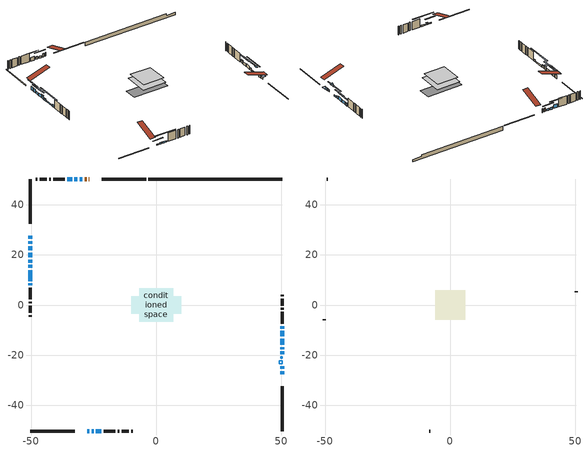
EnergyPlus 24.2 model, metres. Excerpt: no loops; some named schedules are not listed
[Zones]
conditioned space
 floor adiabatic (AdiabaticFloorConstruction): -6.74,-6.74 -6.74,6.74 6.74,6.74 6.74,-6.74 z3.29
 floor foundation (Slab1 construction): -9.96,-3.4 -9.96,3.4 9.96,3.4 9.96,-3.4 z-1.38
 wall outside (RimJoist1 construction): -4.05,50.32 -21.85,50.32 / -50.32,-50.32 -32.52,-50.32 / -50.32,50.32 -50.32,32.52 / 50.32,-50.32 50.32,-32.52 z0.85:1.15
 wall outside (AdiabaticWallConstruction 1): -26.75,50.32 -26.88,50.32 / -27.8,50.32 -28.54,50.32 z0.85:2.88
 wall outside (AdiabaticWallConstruction): 50.32,-27.62 50.32,-26.45 z0.85:2.09; -50.32,27.62 -50.32,26.48 / -50.32,25.55 -50.32,24.4 / -50.32,18.06 -50.32,16.92 z0.85:2.88; -50.32,23.48 -50.32,21.82 z0.85:2.02; -50.32,20.9 -50.32,18.99 z0.85:2.37; 50.32,-25.52 50.32,-24.38 / -50.32,15.99 -50.32,14.84 z0.85:1.99; -29.46,50.32 -30.61,50.32 / -31.53,50.32 -32.68,50.32 z0.85:1.89; -27.62,-50.32 -26.78,-50.32 / -25.85,-50.32 -25.01,-50.32 z0.85:1.56; 50.32,-19.67 50.32,-18.52 z0.85:1.64; -24.09,-50.32 -21.9,-50.32 / -50.32,13.92 -50.32,9.55 z0.85:1.54; 50.32,-17.6 50.32,-16.8 / -50.32,8.63 -50.32,7.83 z0.85:2.07; 50.32,-15.87 50.32,-13.38 z0.85:2.58; 50.32,-12.46 50.32,-10.37 / 50.32,-9.44 50.32,-8.4 z0.85:2.27; -33.61,50.32 -35.54,50.32 z0.85:2.93
 wall outside (Wall1 construction): -36.46,50.32 -41.15,50.32 / -20.97,-50.32 -16.29,-50.32 / -50.32,6.9 -50.32,2.22 / 50.32,-7.47 50.32,-2.79 z0.85:5.73
 wall outside (Wall2 construction): -42.08,50.32 -42.76,50.32 / -15.36,-50.32 -14.68,-50.32 / -50.32,1.29 -50.32,0.61 / 50.32,-1.86 50.32,-1.17 z0.85:5.73
 wall outside (Wall3 construction): -43.69,50.32 -46.5,50.32 / -13.75,-50.32 -10.94,-50.32 / -50.32,-0.32 -50.32,-3.13 / 50.32,-0.24 50.32,2.57 z0.85:5.73
 wall outside (Wall4 construction): -47.43,50.32 -48.04,50.32 / -10.01,-50.32 -9.4,-50.32 / -50.32,-4.06 -50.32,-4.67 / 50.32,3.49 50.32,4.11 z0.85:5.73
 wall foundation (FoundationWall1 construction): -3.12,50.32,-1.38 -3.12,50.32,0.85 44.98,50.32,0.85 44.98,50.32,-0.16 50.32,50.32,-0.16 50.32,50.32,-1.38
 window (WindowConstruction 15): 50.32,-27.62 50.32,-26.45 z0.85:2.09
 window (WindowConstruction 4): -50.32,27.62 -50.32,26.48 z0.85:2.88
 window (WindowConstruction 5): -50.32,25.55 -50.32,24.4 z0.85:2.88
 window (WindowConstruction 6): -50.32,23.48 -50.32,21.82 z0.85:2.02
 window (WindowConstruction 7): -50.32,20.89 -50.32,18.99 z0.85:2.37
 window (WindowConstruction 8): -50.32,18.06 -50.32,16.92 z0.85:2.88
 window (WindowConstruction 9): 50.32,-25.52 50.32,-24.38 z0.85:1.99
 window (WindowConstruction 10): -29.46,50.32 -30.61,50.32 z0.85:1.89
 window (WindowConstruction 11): -31.53,50.32 -32.68,50.32 z0.85:1.89
 window (WindowConstruction 12): -27.62,-50.32 -26.78,-50.32 z0.85:1.56
 window (WindowConstruction 13): -25.85,-50.32 -25.01,-50.32 z0.85:1.56
 window (WindowConstruction 14): -50.32,15.99 -50.32,14.85 z0.85:1.99
 window (WindowConstruction 18): 50.32,-19.67 50.32,-18.52 z0.85:1.64
 window (WindowConstruction 19): -24.08,-50.32 -21.9,-50.32 z0.85:1.54
 window (WindowConstruction 20): -50.32,13.92 -50.32,9.55 z0.85:1.54
 window (WindowConstruction 16): 50.32,-17.6 50.32,-16.8 z0.85:2.07
 window (WindowConstruction 17): -50.32,8.63 -50.32,7.83 z0.85:2.07
 window (WindowConstruction): 50.32,-15.87 50.32,-13.38 z0.85:2.58
 window (WindowConstruction 1): 50.32,-12.45 50.32,-10.37 z0.85:2.27
 window (WindowConstruction 2): 50.32,-9.44 50.32,-8.4 z0.85:2.27
 window (WindowConstruction 3): -33.61,50.32 -35.54,50.32 z0.85:2.93
 door (Door): -26.75,50.32 -26.88,50.32 z0.85:2.88
 door (Door 1): -27.81,50.32 -28.53,50.32 z0.85:2.88
 ceiling adiabatic (AdiabaticFloorConstruction): 6.74,-6.74 6.74,6.74 -6.74,6.74 -6.74,-6.74 z3.29
 roof outside (AdiabaticRoofConstruction): 50.32,-22.23,5.73 49.17,-22.23,6.11 49.17,-23.45,6.11 50.32,-23.45,5.73; 50.33,-20.6,5.73 49.66,-20.6,5.95 49.66,-21.3,5.95 50.33,-21.3,5.73
 skylight (SkylightConstruction): 50.32,-22.23,5.73 49.17,-22.23,6.11 49.17,-23.45,6.11 50.32,-23.45,5.73
 skylight (SkylightConstruction 1): 50.32,-20.6,5.73 49.66,-20.6,5.95 49.66,-21.3,5.95 50.32,-21.3,5.73
attic - vented
 floor to conditioned space (Floor1 construction Reversed): -5.93,-5.93 -5.93,5.93 5.93,5.93 5.93,-5.93 z5.73
 wall outside (Wall5 construction): -48.97,50.32 -49.39,50.32 / -8.47,-50.32 -8.04,-50.32 / -50.32,-5.6 -50.32,-6.03 / 50.32,5.03 50.32,5.46 z0.85:5.73
 roof outside (Roof1 construction): -25.82,50.32,5.73 -25.82,38.78,9.58 -22.78,38.78,9.58 -22.78,50.32,5.73; -28.55,-50.32,5.73 -28.55,-38.78,9.58 -31.59,-38.78,9.58 -31.59,-50.32,5.73; -50.32,28.55,5.73 -38.78,28.55,9.58 -38.78,31.59,9.58 -50.32,31.59,5.73; 50.32,-28.55,5.73 38.78,-28.55,9.58 38.78,-31.59,9.58 50.32,-31.59,5.73
shading: 50.32,-26.24 50.32,-27.83 52,-27.83 52,-26.24 z2.3; -50.32,23.87 -50.32,30.23 -50.74,30.23 -50.74,23.87 z5.49; -50.32,21.8 -50.32,28.16 -50.74,28.16 -50.74,21.8 z5.49; -50.32,19.21 -50.32,26.08 -50.74,26.08 -50.74,19.21 z4.63; -50.32,16.38 -50.32,23.5 -50.74,23.5 -50.74,16.38 z4.98; -50.32,16.72 -50.32,18.26 -50.74,18.26 -50.74,16.72 z3.08; 50.32,-24.18 50.32,-25.72 50.74,-25.72 50.74,-24.18 z2.19; -33.21,50.32 -26.85,50.32 -26.85,50.74 -33.21,50.74 z4.5; -32.88,50.32 -31.33,50.32 -31.33,50.74 -32.88,50.74 z2.09; -24.17,-50.32 -30.23,-50.32 -30.23,-50.74 -24.17,-50.74 z4.17; -24.81,-50.32 -26.05,-50.32 -26.05,-50.74 -24.81,-50.74 z1.76; -50.32,14.64 -50.32,16.19 -50.74,16.19 -50.74,14.64 z2.19; 50.32,-13.47 50.32,-24.72 50.74,-24.72 50.74,-13.47 z6.69; -16.85,-50.32 -29.13,-50.32 -29.13,-50.74 -16.85,-50.74 z6.59; -50.32,4.5 -50.32,18.97 -50.74,18.97 -50.74,4.5 z6.59; 50.32,-10.77 50.32,-18.48 50.74,-18.48 50.74,-10.77 z5.19; 50.32,-7.76 50.32,-15.06 50.74,-15.06 50.74,-7.76 z4.88; 50.32,-8.2 50.32,-9.64 50.74,-9.64 50.74,-8.2 z2.47; -38.14,50.32 -31,50.32 -31,50.74 -38.14,50.74 z5.54
[Building]
Building 1: Terrain=Suburbs
[Site:Location]
Toronto City Centre_ON: Latitude {deg}=43.63; Longitude {deg}=-79.39; Time Zone {hr}=-5; Elevation {m}=77; Keep Site Location Information=Yes
[Site:GroundTemperature:Shallow]
5.01852, 3.26908, 3.12898, 3.95918, 7.29196, 10.6092, 13.4851, 15.3069, 15.4617, 13.9799, 11.1774, 7.9619
[Site:WaterMainsTemperature]
Calculation Method=Schedule; Temperature Schedule=mains temperature schedule
[Material] Roughness=Rough; Thermal Absorptance=0.9
Name | Thickness {m} | Conductivity {W/m-K} | Density {kg/m3} | Specific Heat {J/kg-K} | Solar Absorptance | Visible Absorptance
asphalt or fiberglass shingles | 0.00635 | 0.162714 | 1121.4 | 1465.45 | 0.4 | 0.4
asphalt or fiberglass shingles 1 | 0.00635 | 0.162714 | 1121.4 | 1465.45 | 0.7 | 0.7
ceiling loosefill ins | 0.254 | 0.0480833 | 16.02 | 1046.75 | 0.7 | 0.7
ceiling stud and cavity | 0.1397 | 0.158357 | 65.682 | 1177.47 | 0.7 | 0.7
concrete 4.0 in. | 0.1016 | 1.803125 | 2242.8 | 837.4 | 0.7 | 0.7
concrete 8.0 in. | 0.2032 | 1.803125 | 2242.8 | 837.4 | 0.7 | 0.7
door material | 0.04445 | 0.0451087 | 512.64 | 1214.23 | 0.7 | 0.7
door material 1 | 0.04445 | 0.053851 | 512.64 | 1214.23 | 0.7 | 0.7
exterior vertical ins | 0.0457286 | 0.029427 | 32.04 | 1214.23 | 0.7 | 0.7
floor covering | 0.0127 | 0.0433444 | 54.468 | 1339.84 | 0.6 | 0.6
floor rigid ins; roof rigid ins; wall rigid ins 1 | 0.512978 | 0.029427 | 32.04 | 1214.23 | 0.7 | 0.7
floor stud and cavity | 0.1397 | 1.75129 | 37.0049 | 1207.88 | 0.7 | 0.7
furniture material conditioned space 1 | 0.1524 | 0.115458 | 640.8 | 1214.23 | 0.6 | 0.6
gypsum board | 0.0127 | 0.160291 | 801 | 837.4 | 0.6 | 0.6
gypsum board 1 | 0.0127 | 0.160291 | 801 | 837.4 | 0.7 | 0.7
osb sheathing 0.5 in. | 0.0127 | 0.115458 | 512.64 | 1214.23 | 0.7 | 0.7
osb sheathing 0.75 in. | 0.01905 | 0.115458 | 512.64 | 1214.23 | 0.7 | 0.7
osb sheathing 2.0 in. | 0.0508 | 0.115458 | 512.64 | 1214.23 | 0.7 | 0.7
rim joist rigid ins | 0.103632 | 0.029427 | 32.04 | 1214.23 | 0.7 | 0.7
rim joist stud and cavity | 0.0508 | 0.0504741 | 125.044 | 1163.47 | 0.6 | 0.6
roof stud and cavity | 0.18415 | 1.78685 | 37.0049 | 1207.88 | 0.6 | 0.6
wall rigid ins | 0.051816 | 0.029427 | 32.04 | 1214.23 | 0.7 | 0.7
wall stud and cavity | 0.1397 | 0.092254 | 139.0536 | 1170.24 | 0.7 | 0.7
wall stud and cavity 1 | 0.1397 | 0.116162 | 139.0536 | 1170.24 | 0.7 | 0.7
wall stud and cavity 2 | 0.1397 | 0.0964016 | 139.0536 | 1170.24 | 0.7 | 0.7
wall stud and cavity 3 | 0.1397 | 0.119306 | 139.0536 | 1170.24 | 0.7 | 0.7
wall stud and cavity 4 | 0.0889 | 6.1454 | 50.32683 | 1063.81 | 0.6 | 0.6
wall stud and cavity 5 | 0.0889 | 0.380278 | 52.3479 | 1209.89 | 0.7 | 0.7
wall stud and cavity 6 | 0.0889 | 0.391764 | 83.0341 | 1211.67 | 0.7 | 0.7
wood siding | 0.0254 | 0.102417 | 544.68 | 1172.36 | 0.4 | 0.4
wood siding 1 | 0.00254 | 0.102417 | 544.68 | 1172.36 | 0.4 | 0.4
wood siding 2; wood siding 3; wood siding 4 | 0.0254 | 0.102417 | 544.68 | 1172.36 | 0.7 | 0.7
[WindowMaterial:SimpleGlazingSystem]
Name | U-Factor {W/m2-K} | Solar Heat Gain Coefficient
SkylightMaterial | 2.87238 | 0.6689
SkylightMaterial 1 | 3.2186 | 0.6286
WindowMaterial | 2.35637 | 0.66
WindowMaterial 1 | 2.50854 | 0.56
WindowMaterial 10 | 2.52046 | 0.55
WindowMaterial 11 | 2.97187 | 0.62
WindowMaterial 12 | 2.963916 | 0.63
WindowMaterial 13 | 2.49889 | 0.6
WindowMaterial 14 | 2.69308 | 0.47
WindowMaterial 2 | 2.97187 | 0.6
WindowMaterial 3 | 2.464252 | 0.59
WindowMaterial 4 | 2.4069 | 0.64
WindowMaterial 5 | 2.478447 | 0.58
WindowMaterial 6 | 2.43246 | 0.6
WindowMaterial 7 | 2.45233 | 0.62
WindowMaterial 8 | 2.53352 | 0.55
WindowMaterial 9 | 2.638 | 0.49
[Construction]
AdiabaticFloorConstruction: floor stud and cavity, floor rigid ins, osb sheathing 0.75 in., floor covering
AdiabaticRoofConstruction: asphalt or fiberglass shingles 1, roof rigid ins, osb sheathing 0.75 in., roof stud and cavity
AdiabaticWallConstruction: wood siding 3, wall rigid ins 1, wall stud and cavity 5, gypsum board
AdiabaticWallConstruction 1: wood siding 4, wall rigid ins 1, wall stud and cavity 5, gypsum board
Door: door material
Door 1: door material 1
Floor1 construction Reversed: gypsum board, ceiling stud and cavity, ceiling loosefill ins
FoundationWall1 construction: concrete 8.0 in., gypsum board 1
furniture construction conditioned space 1: furniture material conditioned space 1
PartitionWallConstruction: gypsum board, wall stud and cavity 6, gypsum board
RimJoist1 construction: wood siding 2, rim joist rigid ins, osb sheathing 2.0 in., rim joist stud and cavity
Roof1 construction: asphalt or fiberglass shingles
SkylightConstruction: SkylightMaterial
SkylightConstruction 1: SkylightMaterial 1
Slab1 construction: concrete 4.0 in.
Wall1 construction: wood siding, wall rigid ins, osb sheathing 0.5 in., wall stud and cavity, gypsum board
Wall2 construction: wood siding, osb sheathing 0.5 in., wall stud and cavity 1, gypsum board
Wall3 construction: wood siding, osb sheathing 0.5 in., wall stud and cavity 2, gypsum board
Wall4 construction: wood siding, osb sheathing 0.5 in., wall stud and cavity 3, gypsum board
Wall5 construction: wood siding 1, wall stud and cavity 4
WindowConstruction: WindowMaterial
WindowConstruction 1; WindowConstruction 2: WindowMaterial 1
WindowConstruction 10; WindowConstruction 11: WindowMaterial 8
WindowConstruction 12; WindowConstruction 13: WindowMaterial 9
WindowConstruction 14: WindowMaterial 10
WindowConstruction 15: WindowMaterial 11
WindowConstruction 16; WindowConstruction 17: WindowMaterial 12
WindowConstruction 18: WindowMaterial 13
WindowConstruction 19; WindowConstruction 20: WindowMaterial 14
WindowConstruction 3: WindowMaterial 2
WindowConstruction 4; WindowConstruction 8: WindowMaterial 3
WindowConstruction 5: WindowMaterial 4
WindowConstruction 6: WindowMaterial 5
WindowConstruction 7: WindowMaterial 6
WindowConstruction 9: WindowMaterial 7
[Zone] Multiplier=1; Part of Total Floor Area=Yes
Name | Volume {m3}
attic - vented | 89.5694
conditioned space | 808
[Space]
Name | Zone | Volume {m3}
attic - vented 1 | attic - vented | 89.5694
conditioned space 1 | conditioned space | 808
[ZoneInfiltration:EffectiveLeakageArea]
infil attic - vented 1: Zone or Space=attic - vented 1; Schedule=Always On Discrete; Effective Air Leakage Area {cm2}=5912.81; Stack Coefficient=0.000606763; Wind Coefficient=1.66429e-05
[ZoneMixing]
whole house fan mix: Zone or Space=attic - vented; Schedule=Always On Continuous; Design Flow Rate Calculation Method=Flow/Zone; Design Flow Rate {m3/s}=0; Source Zone or Space=conditioned space
[SurfaceProperty:ExposedFoundationPerimeter]
Slab1: Exposed Perimeter Calculation Method=TotalExposedPerimeter; Total Exposed Perimeter {m}=53.443
[InternalMass] Zone or ZoneList=conditioned space; Space or SpaceList=conditioned space 1
Name | Construction | Surface Area {m2}
furniture mass conditioned space 1 | furniture construction conditioned space 1 | 126.984
partition wall mass | PartitionWallConstruction | 317.46
[Lights]
interior lighting: Zone or ZoneList or Space or SpaceList=conditioned space 1; Schedule=interior lighting schedule; Design Level Calculation Method=LightingLevel; Lighting Level {W}=343.2; Return Air Fraction=0; Fraction Radiant=0.6; Fraction Visible=0.2; Fraction Replaceable=1
[People]
occupants: Zone or ZoneList or Space or SpaceList=conditioned space 1; Number of People Schedule=occupants schedule; Number of People Calculation Method=People; Number of People=3; Fraction Radiant=0.314171; Sensible Heat Fraction=0.56303; Activity Level Schedule=occupants activity schedule; Carbon Dioxide Generation Rate {m3/s-W}=0; Enable ASHRAE 55 Comfort Warnings=No; Mean Radiant Temperature Calculation Type=EnclosureAveraged
[ElectricEquipment] Zone or ZoneList or Space or SpaceList=conditioned space 1; Design Level Calculation Method=EquipmentLevel
Name | Schedule | Design Level {W} | Fraction Latent | Fraction Radiant | Fraction Lost
clothes dryer | clothes dryer schedule | 140.772 | 0.015 | 0.081 | 0.85
clothes washer | clothes washer schedule | 32.1985 | 0.03 | 0.162 | 0.7
cooking range | cooking range schedule | 215.147 | 0.08 | 0.432 | 0.2
dishwasher | dishwasher schedule | 66.8632 | 0.3 | 0.18 | 0.4
fridge | fridge schedule | 72.9452 | 0 | 0.6 | 0
mech vent bath fan 0 | mech vent bath fan 0 schedule | 50.2 | 0 | 0 | 1
mech vent bath fan 1 | mech vent bath fan 1 schedule | 50.2 | 0 | 0 | 1
mech vent house fan | mech vent house fan schedule | 0 | 0 | 0 | 1
mech vent house fan cfis | mech vent house fan cfis schedule | 0 | 0 | 0 | 0
mech vent range fan 0 | mech vent range fan 0 schedule | 57 | 0 | 0 | 1
misc plug loads | misc plug loads schedule | 494.7 | 0.045 | 0.513 | 0.1
whole house fan | Always On Discrete | 0 | 0 | 0 | 1
[OtherEquipment] Zone or ZoneList or Space or SpaceList=conditioned space 1; Design Level Calculation Method=EquipmentLevel
Name | Fuel Type | Schedule | Design Level {W} | Fraction Latent | Fraction Radiant | Fraction Lost
clothes dryer 1 | Electricity | clothes dryer schedule | 0 | 0.015 | 0.081 | 0.85
cooking range 1 | Electricity | cooking range schedule | 0 | 0.08 | 0.432 | 0.2
general water use latent | None | general water use schedule | 62.594 | 1 | 0 | 0
general water use sensible | None | general water use schedule | -61.6891 | 0 | 0.6 | 0
mech vent house fan latent load | None | Always On Discrete | 0 | 1 | 0 | 0
mech vent house fan sensible load | None | Always On Discrete | 0 | 0 | 0 | 0
water heater energy adjustment1 | NaturalGas | Always On Discrete | 0.01 | 0 | 0 | 1
[ZoneInfiltration:DesignFlowRate] Zone or ZoneList or Space or SpaceList=conditioned space 1; Schedule=Always On Discrete; Design Flow Rate Calculation Method=Flow/Zone; Design Flow Rate {m3/s}=0
infil flow; natural vent flow; whole house fan flow
[Foundation:Kiva]
Foundation Kiva 1: Initial Indoor Air Temperature {C}=18; Wall Height Above Grade {m}=0.849996; Wall Depth Below Slab {m}=0.2032; Custom Block Material Name 1=exterior vertical ins; Custom Block Depth 1 {m}=2.23001; Custom Block X Position 1 {m}=0.2159; Custom Block Z Position 1 {m}=0
[Foundation:Kiva:Settings]
Soil Conductivity {W/m-K}=0.849921; Soil Density {kg/m3}=1842.3; Soil Specific Heat {J/kg-K}=418.7; Ground Solar Absorptivity=0.9; Ground Thermal Absorptivity=0.9; Ground Surface Roughness {m}=0.03; Far-Field Width {m}=40; Deep-Ground Boundary Condition=ZeroFlux; Deep-Ground Depth {m}=40; Minimum Cell Dimension {m}=0.2; Maximum Cell Growth Coefficient=3; Simulation Timestep=Timestep
[Exterior:Lights]
exterior lighting: Schedule=exterior lighting schedule; Design Level {W}=75.6
[Schedule:Constant]
Name | Hourly Value
Always On Continuous; mech vent house fan schedule; mech vent house fan cfis schedule; Always On Discrete | 1
occupants activity schedule | 117.228
fridge schedule | 0
[Schedule:Week:Daily]
interior lighting schedule Week Rule - Jan1-Jan27: interior lighting schedule day, interior lighting schedule day, interior lighting schedule day, interior lighting schedule day, interior lighting schedule day, interior lighting schedule day, interior lighting schedule day, interior lighting schedule default day, interior lighting schedule default day, interior lighting schedule default day, interior lighting schedule default day, interior lighting schedule default day
interior lighting schedule Week Rule - Jan28-Feb3: interior lighting schedule day, interior lighting schedule day, interior lighting schedule day, interior lighting schedule day, interior lighting schedule day 1, interior lighting schedule day 1, interior lighting schedule day 1, interior lighting schedule default day, interior lighting schedule default day, interior lighting schedule default day, interior lighting schedule default day, interior lighting schedule default day
interior lighting schedule Week Rule - Feb4-Feb24: interior lighting schedule day 1, interior lighting schedule day 1, interior lighting schedule day 1, interior lighting schedule day 1, interior lighting schedule day 1, interior lighting schedule day 1, interior lighting schedule day 1, interior lighting schedule default day, interior lighting schedule default day, interior lighting schedule default day, interior lighting schedule default day, interior lighting schedule default day
interior lighting schedule Week Rule - Feb25-Mar3: interior lighting schedule day 1, interior lighting schedule day 1, interior lighting schedule day 1, interior lighting schedule day 1, interior lighting schedule day 2, interior lighting schedule day 2, interior lighting schedule day 2, interior lighting schedule default day, interior lighting schedule default day, interior lighting schedule default day, interior lighting schedule default day, interior lighting schedule default day
interior lighting schedule Week Rule - Mar4-Mar31: interior lighting schedule day 2, interior lighting schedule day 2, interior lighting schedule day 2, interior lighting schedule day 2, interior lighting schedule day 2, interior lighting schedule day 2, interior lighting schedule day 2, interior lighting schedule default day, interior lighting schedule default day, interior lighting schedule default day, interior lighting schedule default day, interior lighting schedule default day
interior lighting schedule Week Rule - Apr1-Apr28: interior lighting schedule day 3, interior lighting schedule day 3, interior lighting schedule day 3, interior lighting schedule day 3, interior lighting schedule day 3, interior lighting schedule day 3, interior lighting schedule day 3, interior lighting schedule default day, interior lighting schedule default day, interior lighting schedule default day, interior lighting schedule default day, interior lighting schedule default day
interior lighting schedule Week Rule - Apr29-May5: interior lighting schedule day 3, interior lighting schedule day 3, interior lighting schedule day 4, interior lighting schedule day 4, interior lighting schedule day 4, interior lighting schedule day 4, interior lighting schedule day 4, interior lighting schedule default day, interior lighting schedule default day, interior lighting schedule default day, interior lighting schedule default day, interior lighting schedule default day
interior lighting schedule Week Rule - May6-May26: interior lighting schedule day 4, interior lighting schedule day 4, interior lighting schedule day 4, interior lighting schedule day 4, interior lighting schedule day 4, interior lighting schedule day 4, interior lighting schedule day 4, interior lighting schedule default day, interior lighting schedule default day, interior lighting schedule default day, interior lighting schedule default day, interior lighting schedule default day
interior lighting schedule Week Rule - May27-Jun2: interior lighting schedule day 4, interior lighting schedule day 4, interior lighting schedule day 4, interior lighting schedule day 4, interior lighting schedule day 4, interior lighting schedule day 5, interior lighting schedule day 5, interior lighting schedule default day, interior lighting schedule default day, interior lighting schedule default day, interior lighting schedule default day, interior lighting schedule default day
interior lighting schedule Week Rule - Jun3-Jun30: interior lighting schedule day 5, interior lighting schedule day 5, interior lighting schedule day 5, interior lighting schedule day 5, interior lighting schedule day 5, interior lighting schedule day 5, interior lighting schedule day 5, interior lighting schedule default day, interior lighting schedule default day, interior lighting schedule default day, interior lighting schedule default day, interior lighting schedule default day
interior lighting schedule Week Rule - Jul1-Jul28: interior lighting schedule day 6, interior lighting schedule day 6, interior lighting schedule day 6, interior lighting schedule day 6, interior lighting schedule day 6, interior lighting schedule day 6, interior lighting schedule day 6, interior lighting schedule default day, interior lighting schedule default day, interior lighting schedule default day, interior lighting schedule default day, interior lighting schedule default day
interior lighting schedule Week Rule - Jul29-Aug4: interior lighting schedule day 6, interior lighting schedule day 6, interior lighting schedule day 6, interior lighting schedule day 7, interior lighting schedule day 7, interior lighting schedule day 7, interior lighting schedule day 7, interior lighting schedule default day, interior lighting schedule default day, interior lighting schedule default day, interior lighting schedule default day, interior lighting schedule default day
interior lighting schedule Week Rule - Aug5-Aug25: interior lighting schedule day 7, interior lighting schedule day 7, interior lighting schedule day 7, interior lighting schedule day 7, interior lighting schedule day 7, interior lighting schedule day 7, interior lighting schedule day 7, interior lighting schedule default day, interior lighting schedule default day, interior lighting schedule default day, interior lighting schedule default day, interior lighting schedule default day
interior lighting schedule Week Rule - Aug26-Sep1: interior lighting schedule day 7, interior lighting schedule day 7, interior lighting schedule day 7, interior lighting schedule day 7, interior lighting schedule day 7, interior lighting schedule day 7, interior lighting schedule day 8, interior lighting schedule default day, interior lighting schedule default day, interior lighting schedule default day, interior lighting schedule default day, interior lighting schedule default day
interior lighting schedule Week Rule - Sep2-Sep29: interior lighting schedule day 8, interior lighting schedule day 8, interior lighting schedule day 8, interior lighting schedule day 8, interior lighting schedule day 8, interior lighting schedule day 8, interior lighting schedule day 8, interior lighting schedule default day, interior lighting schedule default day, interior lighting schedule default day, interior lighting schedule default day, interior lighting schedule default day
interior lighting schedule Week Rule - Sep30-Oct6: interior lighting schedule day 8, interior lighting schedule day 9, interior lighting schedule day 9, interior lighting schedule day 9, interior lighting schedule day 9, interior lighting schedule day 9, interior lighting schedule day 9, interior lighting schedule default day, interior lighting schedule default day, interior lighting schedule default day, interior lighting schedule default day, interior lighting schedule default day
interior lighting schedule Week Rule - Oct7-Oct27: interior lighting schedule day 9, interior lighting schedule day 9, interior lighting schedule day 9, interior lighting schedule day 9, interior lighting schedule day 9, interior lighting schedule day 9, interior lighting schedule day 9, interior lighting schedule default day, interior lighting schedule default day, interior lighting schedule default day, interior lighting schedule default day, interior lighting schedule default day
interior lighting schedule Week Rule - Oct28-Nov3: interior lighting schedule day 9, interior lighting schedule day 9, interior lighting schedule day 9, interior lighting schedule day 9, interior lighting schedule day 10, interior lighting schedule day 10, interior lighting schedule day 10, interior lighting schedule default day, interior lighting schedule default day, interior lighting schedule default day, interior lighting schedule default day, interior lighting schedule default day
interior lighting schedule Week Rule - Nov4-Nov24: interior lighting schedule day 10, interior lighting schedule day 10, interior lighting schedule day 10, interior lighting schedule day 10, interior lighting schedule day 10, interior lighting schedule day 10, interior lighting schedule day 10, interior lighting schedule default day, interior lighting schedule default day, interior lighting schedule default day, interior lighting schedule default day, interior lighting schedule default day
interior lighting schedule Week Rule - Nov25-Dec1: interior lighting schedule day 10, interior lighting schedule day 10, interior lighting schedule day 10, interior lighting schedule day 10, interior lighting schedule day 10, interior lighting schedule day 10, interior lighting schedule day 11, interior lighting schedule default day, interior lighting schedule default day, interior lighting schedule default day, interior lighting schedule default day, interior lighting schedule default day
interior lighting schedule Week Rule - Dec2-Dec31: interior lighting schedule day 11, interior lighting schedule day 11, interior lighting schedule day 11, interior lighting schedule day 11, interior lighting schedule day 11, interior lighting schedule day 11, interior lighting schedule day 11, interior lighting schedule default day, interior lighting schedule default day, interior lighting schedule default day, interior lighting schedule default day, interior lighting schedule default day
occupants schedule Week Rule - Jan1-Dec31: occupants schedule day, occupants schedule day, occupants schedule day, occupants schedule day, occupants schedule day, occupants schedule day, occupants schedule day, occupants schedule default day, occupants schedule default day, occupants schedule default day, occupants schedule default day, occupants schedule default day
clothes dryer schedule Week Rule - Jan1-Dec31: clothes dryer schedule day, clothes dryer schedule day, clothes dryer schedule day, clothes dryer schedule day, clothes dryer schedule day, clothes dryer schedule day, clothes dryer schedule day, clothes dryer schedule default day, clothes dryer schedule default day, clothes dryer schedule default day, clothes dryer schedule default day, clothes dryer schedule default day
clothes washer schedule Week Rule - Jan1-Dec31: clothes washer schedule day, clothes washer schedule day, clothes washer schedule day, clothes washer schedule day, clothes washer schedule day, clothes washer schedule day, clothes washer schedule day, clothes washer schedule default day, clothes washer schedule default day, clothes washer schedule default day, clothes washer schedule default day, clothes washer schedule default day
cooking range schedule Week Rule - Jan1-Dec31: cooking range schedule day, cooking range schedule day, cooking range schedule day, cooking range schedule day, cooking range schedule day, cooking range schedule day, cooking range schedule day, cooking range schedule default day, cooking range schedule default day, cooking range schedule default day, cooking range schedule default day, cooking range schedule default day
dishwasher schedule Week Rule - Jan1-Dec31: dishwasher schedule day, dishwasher schedule day, dishwasher schedule day, dishwasher schedule day, dishwasher schedule day, dishwasher schedule day, dishwasher schedule day, dishwasher schedule default day, dishwasher schedule default day, dishwasher schedule default day, dishwasher schedule default day, dishwasher schedule default day
mech vent bath fan 0 schedule Week Rule - Jan1-Dec31: mech vent bath fan 0 schedule day, mech vent bath fan 0 schedule day, mech vent bath fan 0 schedule day, mech vent bath fan 0 schedule day, mech vent bath fan 0 schedule day, mech vent bath fan 0 schedule day, mech vent bath fan 0 schedule day, mech vent bath fan 0 schedule default day, mech vent bath fan 0 schedule default day, mech vent bath fan 0 schedule default day, mech vent bath fan 0 schedule default day, mech vent bath fan 0 schedule default day
mech vent bath fan 1 schedule Week Rule - Jan1-Dec31: mech vent bath fan 1 schedule day, mech vent bath fan 1 schedule day, mech vent bath fan 1 schedule day, mech vent bath fan 1 schedule day, mech vent bath fan 1 schedule day, mech vent bath fan 1 schedule day, mech vent bath fan 1 schedule day, mech vent bath fan 1 schedule default day, mech vent bath fan 1 schedule default day, mech vent bath fan 1 schedule default day, mech vent bath fan 1 schedule default day, mech vent bath fan 1 schedule default day
mech vent range fan 0 schedule Week Rule - Jan1-Dec31: mech vent range fan 0 schedule day, mech vent range fan 0 schedule day, mech vent range fan 0 schedule day, mech vent range fan 0 schedule day, mech vent range fan 0 schedule day, mech vent range fan 0 schedule day, mech vent range fan 0 schedule day, mech vent range fan 0 schedule default day, mech vent range fan 0 schedule default day, mech vent range fan 0 schedule default day, mech vent range fan 0 schedule default day, mech vent range fan 0 schedule default day
misc plug loads schedule Week Rule - Jan1-Dec31: misc plug loads schedule day, misc plug loads schedule day, misc plug loads schedule day, misc plug loads schedule day, misc plug loads schedule day, misc plug loads schedule day, misc plug loads schedule day, misc plug loads schedule default day, misc plug loads schedule default day, misc plug loads schedule default day, misc plug loads schedule default day, misc plug loads schedule default day
general water use schedule Week Rule - Jan1-Dec31: general water use schedule day, general water use schedule day, general water use schedule day, general water use schedule day, general water use schedule day, general water use schedule day, general water use schedule day, general water use schedule default day, general water use schedule default day, general water use schedule default day, general water use schedule default day, general water use schedule default day
exterior lighting schedule Week Rule - Jan1-Jan27: exterior lighting schedule day, exterior lighting schedule day, exterior lighting schedule day, exterior lighting schedule day, exterior lighting schedule day, exterior lighting schedule day, exterior lighting schedule day, exterior lighting schedule default day, exterior lighting schedule default day, exterior lighting schedule default day, exterior lighting schedule default day, exterior lighting schedule default day
exterior lighting schedule Week Rule - Jan28-Feb3: exterior lighting schedule day, exterior lighting schedule day, exterior lighting schedule day, exterior lighting schedule day, exterior lighting schedule day 1, exterior lighting schedule day 1, exterior lighting schedule day 1, exterior lighting schedule default day, exterior lighting schedule default day, exterior lighting schedule default day, exterior lighting schedule default day, exterior lighting schedule default day
exterior lighting schedule Week Rule - Feb4-Feb24: exterior lighting schedule day 1, exterior lighting schedule day 1, exterior lighting schedule day 1, exterior lighting schedule day 1, exterior lighting schedule day 1, exterior lighting schedule day 1, exterior lighting schedule day 1, exterior lighting schedule default day, exterior lighting schedule default day, exterior lighting schedule default day, exterior lighting schedule default day, exterior lighting schedule default day
exterior lighting schedule Week Rule - Feb25-Mar3: exterior lighting schedule day 1, exterior lighting schedule day 1, exterior lighting schedule day 1, exterior lighting schedule day 1, exterior lighting schedule day 2, exterior lighting schedule day 2, exterior lighting schedule day 2, exterior lighting schedule default day, exterior lighting schedule default day, exterior lighting schedule default day, exterior lighting schedule default day, exterior lighting schedule default day
exterior lighting schedule Week Rule - Mar4-Mar31: exterior lighting schedule day 2, exterior lighting schedule day 2, exterior lighting schedule day 2, exterior lighting schedule day 2, exterior lighting schedule day 2, exterior lighting schedule day 2, exterior lighting schedule day 2, exterior lighting schedule default day, exterior lighting schedule default day, exterior lighting schedule default day, exterior lighting schedule default day, exterior lighting schedule default day
[Schedule:Year]
interior lighting schedule: interior lighting schedule Week Rule - Jan1-Jan27, 1, 1, 1, 27, interior lighting schedule Week Rule - Jan28-Feb3, 1, 28, 2, 3, interior lighting schedule Week Rule - Feb4-Feb24, 2, 4, 2, 24, interior lighting schedule Week Rule - Feb25-Mar3, 2, 25, 3, 3, interior lighting schedule Week Rule - Mar4-Mar31, 3, 4, 3, 31, interior lighting schedule Week Rule - Apr1-Apr28, 4, 1, 4, 28, interior lighting schedule Week Rule - Apr29-May5, 4, 29, 5, 5, interior lighting schedule Week Rule - May6-May26, 5, 6, 5, 26, interior lighting schedule Week Rule - May27-Jun2, 5, 27, 6, 2, interior lighting schedule Week Rule - Jun3-Jun30, 6, 3, 6, 30, interior lighting schedule Week Rule - Jul1-Jul28, 7, 1, 7, 28, interior lighting schedule Week Rule - Jul29-Aug4, 7, 29, 8, 4, interior lighting schedule Week Rule - Aug5-Aug25, 8, 5, 8, 25, interior lighting schedule Week Rule - Aug26-Sep1, 8, 26, 9, 1, interior lighting schedule Week Rule - Sep2-Sep29, 9, 2, 9, 29, interior lighting schedule Week Rule - Sep30-Oct6, 9, 30, 10, 6, interior lighting schedule Week Rule - Oct7-Oct27, 10, 7, 10, 27, interior lighting schedule Week Rule - Oct28-Nov3, 10, 28, 11, 3, interior lighting schedule Week Rule - Nov4-Nov24, 11, 4, 11, 24, interior lighting schedule Week Rule - Nov25-Dec1, 11, 25, 12, 1, interior lighting schedule Week Rule - Dec2-Dec31, 12, 2, 12, 31
occupants schedule: occupants schedule Week Rule - Jan1-Dec31, 1, 1, 12, 31
clothes dryer schedule: clothes dryer schedule Week Rule - Jan1-Dec31, 1, 1, 12, 31
clothes washer schedule: clothes washer schedule Week Rule - Jan1-Dec31, 1, 1, 12, 31
cooking range schedule: cooking range schedule Week Rule - Jan1-Dec31, 1, 1, 12, 31
dishwasher schedule: dishwasher schedule Week Rule - Jan1-Dec31, 1, 1, 12, 31
mech vent bath fan 0 schedule: mech vent bath fan 0 schedule Week Rule - Jan1-Dec31, 1, 1, 12, 31
mech vent bath fan 1 schedule: mech vent bath fan 1 schedule Week Rule - Jan1-Dec31, 1, 1, 12, 31
mech vent range fan 0 schedule: mech vent range fan 0 schedule Week Rule - Jan1-Dec31, 1, 1, 12, 31
misc plug loads schedule: misc plug loads schedule Week Rule - Jan1-Dec31, 1, 1, 12, 31
general water use schedule: general water use schedule Week Rule - Jan1-Dec31, 1, 1, 12, 31
exterior lighting schedule: exterior lighting schedule Week Rule - Jan1-Jan27, 1, 1, 1, 27, exterior lighting schedule Week Rule - Jan28-Feb3, 1, 28, 2, 3, exterior lighting schedule Week Rule - Feb4-Feb24, 2, 4, 2, 24, exterior lighting schedule Week Rule - Feb25-Mar3, 2, 25, 3, 3, exterior lighting schedule Week Rule - Mar4-Mar31, 3, 4, 3, 31, exterior lighting schedule Week Rule - Apr1-Apr28, 4, 1, 4, 28, exterior lighting schedule Week Rule - Apr29-May5, 4, 29, 5, 5, exterior lighting schedule Week Rule - May6-May26, 5, 6, 5, 26, exterior lighting schedule Week Rule - May27-Jun2, 5, 27, 6, 2, exterior lighting schedule Week Rule - Jun3-Jun30, 6, 3, 6, 30, exterior lighting schedule Week Rule - Jul1-Jul28, 7, 1, 7, 28, exterior lighting schedule Week Rule - Jul29-Aug4, 7, 29, 8, 4, exterior lighting schedule Week Rule - Aug5-Aug25, 8, 5, 8, 25, exterior lighting schedule Week Rule - Aug26-Sep1, 8, 26, 9, 1, exterior lighting schedule Week Rule - Sep2-Sep29, 9, 2, 9, 29, exterior lighting schedule Week Rule - Sep30-Oct6, 9, 30, 10, 6, exterior lighting schedule Week Rule - Oct7-Oct27, 10, 7, 10, 27, exterior lighting schedule Week Rule - Oct28-Nov3, 10, 28, 11, 3, exterior lighting schedule Week Rule - Nov4-Nov24, 11, 4, 11, 24, exterior lighting schedule Week Rule - Nov25-Dec1, 11, 25, 12, 1, exterior lighting schedule Week Rule - Dec2-Dec31, 12, 2, 12, 31
[Schedule:Compact]
mains temperature schedule: Through: 01/01, For: AllDays, Until: 24:00, 8.80333, Through: 01/02, For: AllDays, Until: 24:00, 8.74333, Through: 01/03, For: AllDays, Until: 24:00, 8.68389, Through: 01/04, For: AllDays, Until: 24:00, 8.62611, Through: 01/05, For: AllDays, Until: 24:00, 8.56944, Through: 01/06, For: AllDays, Until: 24:00, 8.51389, Through: 01/07, For: AllDays, Until: 24:00, 8.45944, Through: 01/08, For: AllDays, Until: 24:00, 8.40611, Through: 01/09, For: AllDays, Until: 24:00, 8.35389, Through: 01/10, For: AllDays, Until: 24:00, 8.30278, Through: 01/11, For: AllDays, Until: 24:00, 8.25333, Through: 01/12, For: AllDays, Until: 24:00, 8.205, Through: 01/13, For: AllDays, Until: 24:00, 8.15778, Through: 01/14, For: AllDays, Until: 24:00, 8.11222, Through: 01/15, For: AllDays, Until: 24:00, 8.06778, Through: 01/16, For: AllDays, Until: 24:00, 8.02444, Through: 01/17, For: AllDays, Until: 24:00, 7.98222, Through: 01/18, For: AllDays, Until: 24:00, 7.94167, Through: 01/19, For: AllDays, Until: 24:00, 7.90222, Through: 01/20, For: AllDays, Until: 24:00, 7.86444, Through: 01/21, For: AllDays, Until: 24:00, 7.82778, Through: 01/22, For: AllDays, Until: 24:00, 7.79278, Through: 01/23, For: AllDays, Until: 24:00, 7.75889, Through: 01/24, For: AllDays, Until: 24:00, 7.72667, Through: 01/25, For: AllDays, Until: 24:00, 7.69556, Through: 01/26, For: AllDays, Until: 24:00, 7.66611, Through: 01/27, For: AllDays, Until: 24:00, 7.63778, Through: 01/28, For: AllDays, Until: 24:00, 7.61111, Through: 01/29, For: AllDays, Until: 24:00, 7.58556, Through: 01/30, For: AllDays, Until: 24:00, 7.56167, Through: 01/31, For: AllDays, Until: 24:00, 7.53944, Through: 02/01, For: AllDays, Until: 24:00, 7.51833, Through: 02/02, For: AllDays, Until: 24:00, 7.49889, Through: 02/03, For: AllDays, Until: 24:00, 7.48111, Through: 02/04, For: AllDays, Until: 24:00, 7.46444, Through: 02/05, For: AllDays, Until: 24:00, 7.44944, Through: 02/06, For: AllDays, Until: 24:00, 7.43556, Through: 02/07, For: AllDays, Until: 24:00, 7.42333, Through: 02/08, For: AllDays, Until: 24:00, 7.41278, Through: 02/09, For: AllDays, Until: 24:00, 7.40389, Through: 02/10, For: AllDays, Until: 24:00, 7.39611, Through: 02/11, For: AllDays, Until: 24:00, 7.39, Through: 02/12, For: AllDays, Until: 24:00, 7.38556, Through: 02/13, For: AllDays, Until: 24:00, 7.38222, Through: 02/14, For: AllDays, Until: 24:00, 7.38056, Through: 02/15, For: AllDays, Until: 24:00, 7.38056, Through: 02/16, For: AllDays, Until: 24:00, 7.38222, Through: 02/17, For: AllDays, Until: 24:00, 7.385, Through: 02/18, For: AllDays, Until: 24:00, 7.38944, Through: 02/19, For: AllDays, Until: 24:00, 7.395, Through: 02/20, For: AllDays, Until: 24:00, 7.40278, Through: 02/21, For: AllDays, Until: 24:00, 7.41167, Through: 02/22, For: AllDays, Until: 24:00, 7.42222, Through: 02/23, For: AllDays, Until: 24:00, 7.43389, Through: 02/24, For: AllDays, Until: 24:00, 7.44722, Through: 02/25, For: AllDays, Until: 24:00, 7.46222, Through: 02/26, For: AllDays, Until: 24:00, 7.47833, Through: 02/27, For: AllDays, Until: 24:00, 7.49611, Through: 02/28, For: AllDays, Until: 24:00, 7.51556, Through: 03/01, For: AllDays, Until: 24:00, 7.53667, Through: 03/02, For: AllDays, Until: 24:00, 7.55889, Through: 03/03, For: AllDays, Until: 24:00, 7.58222, Through: 03/04, For: AllDays, Until: 24:00, 7.60722, Through: 03/05, For: AllDays, Until: 24:00, 7.63389, Through: 03/06, For: AllDays, Until: 24:00, 7.66222, Through: 03/07, For: AllDays, Until: 24:00, 7.69111, Through: 03/08, For: AllDays, Until: 24:00, 7.72222, Through: 03/09, For: AllDays, Until: 24:00, 7.75444, Through: 03/10, For: AllDays, Until: 24:00, 7.78778, Through: 03/11, For: AllDays, Until: 24:00, 7.82278, Through: 03/12, For: AllDays, Until: 24:00, 7.85944, Through: 03/13, For: AllDays, Until: 24:00, 7.89722, Through: 03/14, For: AllDays, Until: 24:00, 7.93611, Through: 03/15, For: AllDays, Until: 24:00, 7.97667, Through: 03/16, For: AllDays, Until: 24:00, 8.01833, Through: 03/17, For: AllDays, Until: 24:00, 8.06167, Through: 03/18, For: AllDays, Until: 24:00, 8.10611, Through: 03/19, For: AllDays, Until: 24:00, 8.15167, Through: 03/20, For: AllDays, Until: 24:00, 8.19833, Through: 03/21, For: AllDays, Until: 24:00, 8.24667, Through: 03/22, For: AllDays, Until: 24:00, 8.29611, Through: 03/23, For: AllDays, Until: 24:00, 8.34667, Through: 03/24, For: AllDays, Until: 24:00, 8.39889, Through: 03/25, For: AllDays, Until: 24:00, 8.45167, Through: 03/26, For: AllDays, Until: 24:00, 8.50611, Through: 03/27, For: AllDays, Until: 24:00, 8.56167, Through: 03/28, For: AllDays, Until: 24:00, 8.61833, Through: 03/29, For: AllDays, Until: 24:00, 8.67611, Through: 03/30, For: AllDays, Until: 24:00, 8.735, Through: 03/31, For: AllDays, Until: 24:00, 8.795, Through: 04/01, For: AllDays, Until: 24:00, 8.85611, Through: 04/02, For: AllDays, Until: 24:00, 8.91833, Through: 04/03, For: AllDays, Until: 24:00, 8.98167, Through: 04/04, For: AllDays, Until: 24:00, 9.04556, Through: 04/05, For: AllDays, Until: 24:00, 9.11111, Through: 04/06, For: AllDays, Until: 24:00, 9.17722, Through: 04/07, For: AllDays, Until: 24:00, 9.24444, Through: 04/08, For: AllDays, Until: 24:00, 9.31222, Through: 04/09, For: AllDays, Until: 24:00, 9.38167, Through: 04/10, For: AllDays, Until: 24:00, 9.45167, Through: 04/11, For: AllDays, Until: 24:00, 9.52222, Through: 04/12, For: AllDays, Until: 24:00, 9.59444, Through: 04/13, For: AllDays, Until: 24:00, 9.66667, Through: 04/14, For: AllDays, Until: 24:00, 9.74, Through: 04/15, For: AllDays, Until: 24:00, 9.81444, Through: 04/16, For: AllDays, Until: 24:00, 9.88944, Through: 04/17, For: AllDays, Until: 24:00, 9.96556, Through: 04/18, For: AllDays, Until: 24:00, 10.0417, Through: 04/19, For: AllDays, Until: 24:00, 10.1189, Through: 04/20, For: AllDays, Until: 24:00, 10.1972, Through: 04/21, For: AllDays, Until: 24:00, 10.2756, Through: 04/22, For: AllDays, Until: 24:00, 10.355, Through: 04/23, For: AllDays, Until: 24:00, 10.435, Through: 04/24, For: AllDays, Until: 24:00, 10.515, Through: 04/25, For: AllDays, Until: 24:00, 10.5961, Through: 04/26, For: AllDays, Until: 24:00, 10.6778, Through: 04/27, For: AllDays, Until: 24:00, 10.76, Through: 04/28, For: AllDays, Until: 24:00, 10.8428, Through: 04/29, For: AllDays, Until: 24:00, 10.9261, Through: 04/30, For: AllDays, Until: 24:00, 11.0094, Through: 05/01, For: AllDays, Until: 24:00, 11.0933, Through: 05/02, For: AllDays, Until: 24:00, 11.1778, Through: 05/03, For: AllDays, Until: 24:00, 11.2628, Through: 05/04, For: AllDays, Until: 24:00, 11.3478, Through: 05/05, For: AllDays, Until: 24:00, 11.4333, Through: 05/06, For: AllDays, Until: 24:00, 11.5189, Through: 05/07, For: AllDays, Until: 24:00, 11.605, Through: 05/08, For: AllDays, Until: 24:00, 11.6917, Through: 05/09, For: AllDays, Until: 24:00, 11.7778, Through: 05/10, For: AllDays, Until: 24:00, 11.865, Through: 05/11, For: AllDays, Until: 24:00, 11.9517, Through: 05/12, For: AllDays, Until: 24:00, 12.0389, Through: 05/13, For: AllDays, Until: 24:00, 12.1261, Through: 05/14, For: AllDays, Until: 24:00, 12.2133, Through: 05/15, For: AllDays, Until: 24:00, 12.3006, Through: 05/16, For: AllDays, Until: 24:00, 12.3883, Through: 05/17, For: AllDays, Until: 24:00, 12.4756, Through: 05/18, For: AllDays, Until: 24:00, 12.5628, Through: 05/19, For: AllDays, Until: 24:00, 12.6506, Through: 05/20, For: AllDays, Until: 24:00, 12.7378, Through: 05/21, For: AllDays, Until: 24:00, 12.825, Through: 05/22, For: AllDays, Until: 24:00, 12.9122, Through: 05/23, For: AllDays, Until: 24:00, 12.9994, Through: 05/24, For: AllDays, Until: 24:00, 13.0861, Through: 05/25, For: AllDays, Until: 24:00, 13.1728, Through: 05/26, For: AllDays, Until: 24:00, 13.2594, Through: 05/27, For: AllDays, Until: 24:00, 13.3456, Through: 05/28, For: AllDays, Until: 24:00, 13.4317, Through: 05/29, For: AllDays, Until: 24:00, 13.5172, Through: 05/30, For: AllDays, Until: 24:00, 13.6028, Through: 05/31, For: AllDays, Until: 24:00, 13.6878, Through: 06/01, For: AllDays, Until: 24:00, 13.7722, Through: 06/02, For: AllDays, Until: 24:00, 13.8567, Through: 06/03, For: AllDays, Until: 24:00, 13.9406, Through: 06/04, For: AllDays, Until: 24:00, 14.0239, Through: 06/05, For: AllDays, Until: 24:00, 14.1067, Through: 06/06, For: AllDays, Until: 24:00, 14.1894, Through: 06/07, For: AllDays, Until: 24:00, 14.2711, Through: 06/08, For: AllDays, Until: 24:00, 14.3528, Through: 06/09, For: AllDays, Until: 24:00, 14.4339, Through: 06/10, For: AllDays, Until: 24:00, 14.5139, Through: 06/11, For: AllDays, Until: 24:00, 14.5939, Through: 06/12, For: AllDays, Until: 24:00, 14.6728, Through: 06/13, For: AllDays, Until: 24:00, 14.7511, Through: 06/14, For: AllDays, Until: 24:00, 14.8289, Through: 06/15, For: AllDays, Until: 24:00, 14.9061, Through: 06/16, For: AllDays, Until: 24:00, 14.9822, Through: 06/17, For: AllDays, Until: 24:00, 15.0578, Through: 06/18, For: AllDays, Until: 24:00, 15.1328, Through: 06/19, For: AllDays, Until: 24:00, 15.2067, Through: 06/20, For: AllDays, Until: 24:00, 15.28, Through: 06/21, For: AllDays, Until: 24:00, 15.3522, Through: 06/22, For: AllDays, Until: 24:00, 15.4239, Through: 06/23, For: AllDays, Until: 24:00, 15.4944, Through: 06/24, For: AllDays, Until: 24:00, 15.5639, Through: 06/25, For: AllDays, Until: 24:00, 15.6328, Through: 06/26, For: AllDays, Until: 24:00, 15.7006, Through: 06/27, For: AllDays, Until: 24:00, 15.7678, Through: 06/28, For: AllDays, Until: 24:00, 15.8333, Through: 06/29, For: AllDays, Until: 24:00, 15.8983, Through: 06/30, For: AllDays, Until: 24:00, 15.9622, Through: 07/01, For: AllDays, Until: 24:00, 16.025, Through: 07/02, For: AllDays, Until: 24:00, 16.0872, Through: 07/03, For: AllDays, Until: 24:00, 16.1478, Through: 07/04, For: AllDays, Until: 24:00, 16.2072, Through: 07/05, For: AllDays, Until: 24:00, 16.2661, Through: 07/06, For: AllDays, Until: 24:00, 16.3233, Through: 07/07, For: AllDays, Until: 24:00, 16.3794, Through: 07/08, For: AllDays, Until: 24:00, 16.435, Through: 07/09, For: AllDays, Until: 24:00, 16.4889, Through: 07/10, For: AllDays, Until: 24:00, 16.5417, Through: 07/11, For: AllDays, Until: 24:00, 16.5928, Through: 07/12, For: AllDays, Until: 24:00, 16.6433, Through: 07/13, For: AllDays, Until: 24:00, 16.6922, Through: 07/14, For: AllDays, Until: 24:00, 16.74, Through: 07/15, For: AllDays, Until: 24:00, 16.7867, Through: 07/16, For: AllDays, Until: 24:00, 16.8322, Through: 07/17, For: AllDays, Until: 24:00, 16.8761, Through: 07/18, For: AllDays, Until: 24:00, 16.9189, Through: 07/19, For: AllDays, Until: 24:00, 16.96, Through: 07/20, For: AllDays, Until: 24:00, 17, Through: 07/21, For: AllDays, Until: 24:00, 17.0389, Through: 07/22, For: AllDays, Until: 24:00, 17.0761, Through: 07/23, For: AllDays, Until: 24:00, 17.1122, Through: 07/24, For: AllDays, Until: 24:00, 17.1467, Through: 07/25, For: AllDays, Until: 24:00, 17.18, Through: 07/26, For: AllDays, Until: 24:00, 17.2117, Through: 07/27, For: AllDays, Until: 24:00, 17.2422, Through: 07/28, For: AllDays, Until: 24:00, 17.2711, Through: 07/29, For: AllDays, Until: 24:00, 17.2983, Through: 07/30, For: AllDays, Until: 24:00, 17.3244, Through: 07/31, For: AllDays, Until: 24:00, 17.3494, Through: 08/01, For: AllDays, Until: 24:00, 17.3728, Through: 08/02, For: AllDays, Until: 24:00, 17.3944, Through: 08/03, For: AllDays, Until: 24:00, 17.4144, Through: 08/04, For: AllDays, Until: 24:00, 17.4333, Through: 08/05, For: AllDays, Until: 24:00, 17.4506, Through: 08/06, For: AllDays, Until: 24:00, 17.4667, Through: 08/07, For: AllDays, Until: 24:00, 17.4811, Through: 08/08, For: AllDays, Until: 24:00, 17.4939, Through: 08/09, For: AllDays, Until: 24:00, 17.5056, Through: 08/10, For: AllDays, Until: 24:00, 17.5156, Through: 08/11, For: AllDays, Until: 24:00, 17.5239, Through: 08/12, For: AllDays, Until: 24:00, 17.5311, Through: 08/13, For: AllDays, Until: 24:00, 17.5361, Through: 08/14, For: AllDays, Until: 24:00, 17.54, Through: 08/15, For: AllDays, Until: 24:00, 17.5428, Through: 08/16, For: AllDays, Until: 24:00, 17.5439, Through: 08/17, For: AllDays, Until: 24:00, 17.5433, Through: 08/18, For: AllDays, Until: 24:00, 17.5411, Through: 08/19, For: AllDays, Until: 24:00, 17.5372, Through: 08/20, For: AllDays, Until: 24:00, 17.5322, Through: 08/21, For: AllDays, Until: 24:00, 17.5256, Through: 08/22, For: AllDays, Until: 24:00, 17.5178, Through: 08/23, For: AllDays, Until: 24:00, 17.5083, Through: 08/24, For: AllDays, Until: 24:00, 17.4972, Through: 08/25, For: AllDays, Until: 24:00, 17.4844, Through: 08/26, For: AllDays, Until: 24:00, 17.4706, Through: 08/27, For: AllDays, Until: 24:00, 17.455, Through: 08/28, For: AllDays, Until: 24:00, 17.4378, Through: 08/29, For: AllDays, Until: 24:00, 17.4194, Through: 08/30, For: AllDays, Until: 24:00, 17.3994, Through: 08/31, For: AllDays, Until: 24:00, 17.3778, Through: 09/01, For: AllDays, Until: 24:00, 17.355, Through: 09/02, For: AllDays, Until: 24:00, 17.3311, Through: 09/03, For: AllDays, Until: 24:00, 17.305, Through: 09/04, For: AllDays, Until: 24:00, 17.2778, Through: 09/05, For: AllDays, Until: 24:00, 17.2494, Through: 09/06, For: AllDays, Until: 24:00, 17.2194, Through: 09/07, For: AllDays, Until: 24:00, 17.1878, Through: 09/08, For: AllDays, Until: 24:00, 17.155, Through: 09/09, For: AllDays, Until: 24:00, 17.1206, Through: 09/10, For: AllDays, Until: 24:00, 17.085, Through: 09/11, For: AllDays, Until: 24:00, 17.0483, Through: 09/12, For: AllDays, Until: 24:00, 17.01, Through: 09/13, For: AllDays, Until: 24:00, 16.97, Through: 09/14, For: AllDays, Until: 24:00, 16.9289, Through: 09/15, For: AllDays, Until: 24:00, 16.8867, Through: 09/16, For: AllDays, Until: 24:00, 16.8428, Through: 09/17, For: AllDays, Until: 24:00, 16.7983, Through: 09/18, For: AllDays, Until: 24:00, 16.7517, Through: 09/19, For: AllDays, Until: 24:00, 16.7044, Through: 09/20, For: AllDays, Until: 24:00, 16.6556, Through: 09/21, For: AllDays, Until: 24:00, 16.6056, Through: 09/22, For: AllDays, Until: 24:00, 16.5544, Through: 09/23, For: AllDays, Until: 24:00, 16.5017, Through: 09/24, For: AllDays, Until: 24:00, 16.4483, Through: 09/25, For: AllDays, Until: 24:00, 16.3933, Through: 09/26, For: AllDays, Until: 24:00, 16.3372, Through: 09/27, For: AllDays, Until: 24:00, 16.2806, Through: 09/28, For: AllDays, Until: 24:00, 16.2222, Through: 09/29, For: AllDays, Until: 24:00, 16.1628, Through: 09/30, For: AllDays, Until: 24:00, 16.1022, Through: 10/01, For: AllDays, Until: 24:00, 16.0406, Through: 10/02, For: AllDays, Until: 24:00, 15.9778, Through: 10/03, For: AllDays, Until: 24:00, 15.9144, Through: 10/04, For: AllDays, Until: 24:00, 15.8494, Through: 10/05, For: AllDays, Until: 24:00, 15.7839, Through: 10/06, For: AllDays, Until: 24:00, 15.7172, Through: 10/07, For: AllDays, Until: 24:00, 15.6494, Through: 10/08, For: AllDays, Until: 24:00, 15.5811, Through: 10/09, For: AllDays, Until: 24:00, 15.5117, Through: 10/10, For: AllDays, Until: 24:00, 15.4411, Through: 10/11, For: AllDays, Until: 24:00, 15.37, Through: 10/12, For: AllDays, Until: 24:00, 15.2978, Through: 10/13, For: AllDays, Until: 24:00, 15.225, Through: 10/14, For: AllDays, Until: 24:00, 15.1511, Through: 10/15, For: AllDays, Until: 24:00, 15.0767, Through: 10/16, For: AllDays, Until: 24:00, 15.0011, Through: 10/17, For: AllDays, Until: 24:00, 14.925, Through: 10/18, For: AllDays, Until: 24:00, 14.8483, Through: 10/19, For: AllDays, Until: 24:00, 14.7706, Through: 10/20, For: AllDays, Until: 24:00, 14.6922, Through: 10/21, For: AllDays, Until: 24:00, 14.6133, Through: 10/22, For: AllDays, Until: 24:00, 14.5339, Through: 10/23, For: AllDays, Until: 24:00, 14.4539, Through: 10/24, For: AllDays, Until: 24:00, 14.3728, Through: 10/25, For: AllDays, Until: 24:00, 14.2917, Through: 10/26, For: AllDays, Until: 24:00, 14.21, Through: 10/27, For: AllDays, Until: 24:00, 14.1272, Through: 10/28, For: AllDays, Until: 24:00, 14.0444, Through: 10/29, For: AllDays, Until: 24:00, 13.9611, Through: 10/30, For: AllDays, Until: 24:00, 13.8772, Through: 10/31, For: AllDays, Until: 24:00, 13.7933, Through: 11/01, For: AllDays, Until: 24:00, 13.7089, Through: 11/02, For: AllDays, Until: 24:00, 13.6239, Through: 11/03, For: AllDays, Until: 24:00, 13.5383, Through: 11/04, For: AllDays, Until: 24:00, 13.4528, Through: 11/05, For: AllDays, Until: 24:00, 13.3667, Through: 11/06, For: AllDays, Until: 24:00, 13.2806, Through: 11/07, For: AllDays, Until: 24:00, 13.1944, Through: 11/08, For: AllDays, Until: 24:00, 13.1078, Through: 11/09, For: AllDays, Until: 24:00, 13.0206, Through: 11/10, For: AllDays, Until: 24:00, 12.9339, Through: 11/11, For: AllDays, Until: 24:00, 12.8467, Through: 11/12, For: AllDays, Until: 24:00, 12.7594, Through: 11/13, For: AllDays, Until: 24:00, 12.6722, Through: 11/14, For: AllDays, Until: 24:00, 12.5844, Through: 11/15, For: AllDays, Until: 24:00, 12.4972, Through: 11/16, For: AllDays, Until: 24:00, 12.41, Through: 11/17, For: AllDays, Until: 24:00, 12.3222, Through: 11/18, For: AllDays, Until: 24:00, 12.235, Through: 11/19, For: AllDays, Until: 24:00, 12.1478, Through: 11/20, For: AllDays, Until: 24:00, 12.0606, Through: 11/21, For: AllDays, Until: 24:00, 11.9733, Through: 11/22, For: AllDays, Until: 24:00, 11.8861, Through: 11/23, For: AllDays, Until: 24:00, 11.7994, Through: 11/24, For: AllDays, Until: 24:00, 11.7128, Through: 11/25, For: AllDays, Until: 24:00, 11.6267, Through: 11/26, For: AllDays, Until: 24:00, 11.5406, Through: 11/27, For: AllDays, Until: 24:00, 11.4544, Through: 11/28, For: AllDays, Until: 24:00, 11.3689, Through: 11/29, For: AllDays, Until: 24:00, 11.2839, Through: 11/30, For: AllDays, Until: 24:00, 11.1989, Through: 12/01, For: AllDays, Until: 24:00, 11.1144, Through: 12/02, For: AllDays, Until: 24:00, 11.03, Through: 12/03, For: AllDays, Until: 24:00, 10.9467, Through: 12/04, For: AllDays, Until: 24:00, 10.8633, Through: 12/05, For: AllDays, Until: 24:00, 10.7806, Through: 12/06, For: AllDays, Until: 24:00, 10.6983, Through: 12/07, For: AllDays, Until: 24:00, 10.6167, Through: 12/08, For: AllDays, Until: 24:00, 10.5356, Through: 12/09, For: AllDays, Until: 24:00, 10.4544, Through: 12/10, For: AllDays, Until: 24:00, 10.3744, Through: 12/11, For: AllDays, Until: 24:00, 10.295, Through: 12/12, For: AllDays, Until: 24:00, 10.2167, Through: 12/13, For: AllDays, Until: 24:00, 10.1383, Through: 12/14, For: AllDays, Until: 24:00, 10.0611, Through: 12/15, For: AllDays, Until: 24:00, 9.98444, Through: 12/16, For: AllDays, Until: 24:00, 9.90833, Through: 12/17, For: AllDays, Until: 24:00, 9.83278, Through: 12/18, For: AllDays, Until: 24:00, 9.75833, Through: 12/19, For: AllDays, Until: 24:00, 9.685, Through: 12/20, For: AllDays, Until: 24:00, 9.61222, Through: 12/21, For: AllDays, Until: 24:00, 9.54, Through: 12/22, For: AllDays, Until: 24:00, 9.46889, Through: 12/23, For: AllDays, Until: 24:00, 9.39889, Through: 12/24, For: AllDays, Until: 24:00, 9.32944, Through: 12/25, For: AllDays, Until: 24:00, 9.26111, Through: 12/26, For: AllDays, Until: 24:00, 9.19389, Through: 12/27, For: AllDays, Until: 24:00, 9.12722, Through: 12/28, For: AllDays, Until: 24:00, 9.06167, Through: 12/29, For: AllDays, Until: 24:00, 8.99722, Through: 12/30, For: AllDays, Until: 24:00, 8.93389, Through: 12/31, For: AllDays, Until: 24:00, 8.87111
